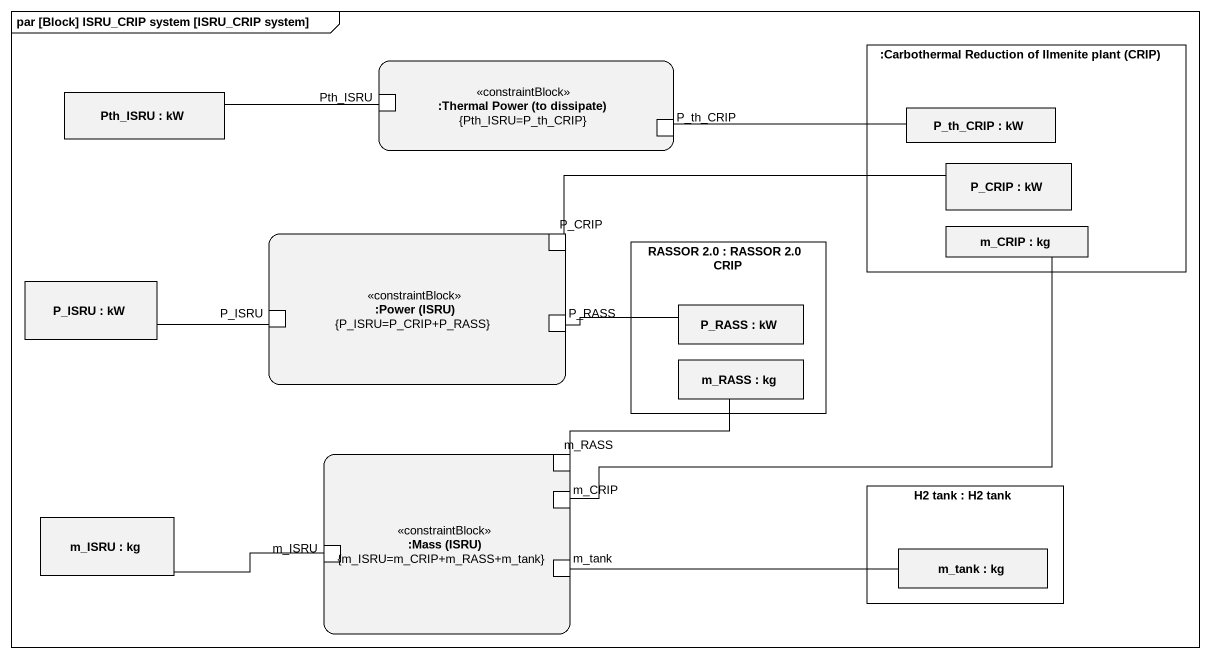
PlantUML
@startuml
mainframe par [Block] ISRU_CRIP system [ISRU_CRIP system]
rectangle ":Thermal Power (to dissipate)\n{Pth_ISRU=P_th_CRIP}" as Thermal_Power_to_dissipate <<constraintBlock>> {
  port "Pth_ISRU" as Pth_ISRU_2
  port P_th_CRIP
}
rectangle ":Carbothermal Reduction of Ilmenite plant (CRIP)" as Carbothermal_Reduction_of {
  rectangle "P_th_CRIP : kW" as P_th_CRIP_2
  rectangle "P_CRIP : kW" as P_CRIP
  rectangle "m_CRIP : kg" as m_CRIP
}
rectangle "Pth_ISRU : kW" as Pth_ISRU
rectangle ":Power (ISRU)\n{P_ISRU=P_CRIP+P_RASS}" as Power_ISRU <<constraintBlock>> {
  port "P_CRIP" as P_CRIP_2
  port "P_ISRU" as P_ISRU_2
  port P_RASS
}
rectangle "P_ISRU : kW" as P_ISRU
rectangle "RASSOR 2.0 : RASSOR 2.0 CRIP" as RASSOR_2_0 {
  rectangle "P_RASS : kW" as P_RASS_2
  rectangle "m_RASS : kg" as m_RASS
}
rectangle ":Mass (ISRU)\n{m_ISRU=m_CRIP+m_RASS+m_tank}" as Mass_ISRU <<constraintBlock>> {
  port "m_CRIP" as m_CRIP_2
  port "m_RASS" as m_RASS_2
  port "m_ISRU" as m_ISRU_2
  port m_tank
}
rectangle "H2 tank : H2 tank" as H2_tank {
  rectangle "m_tank : kg" as m_tank_2
}
rectangle "m_ISRU : kg" as m_ISRU
Pth_ISRU_2 -left- Pth_ISRU
P_th_CRIP -right- P_th_CRIP_2
P_CRIP_2 -right- P_CRIP
P_ISRU_2 -left- P_ISRU
P_RASS -right- P_RASS_2
m_CRIP_2 -right- m_CRIP
m_RASS_2 -right- m_RASS
m_ISRU_2 -left- m_ISRU
m_tank -right- m_tank_2
@enduml
